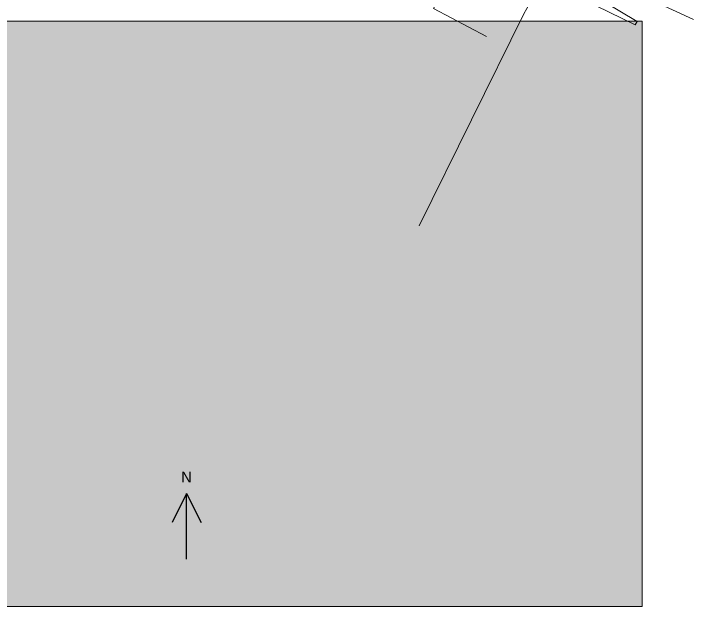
# Model space of a CAD drawing. Header units: metres. Extents: x -334141 to -333355, y -28168 to -27441.
# Drawn here: x -333651.6 to -333465.1, y -28168.2 to -28005.6 of the extents above; entities that cross this region are included whole.
import ezdxf

# ---------------------------------------------------------------- set-up
doc = ezdxf.new("R2010")
doc.units = ezdxf.units.M
for name, color, linetype, lineweight, true_color in [('EB-BASE-PARCELS', 7, 'CONTINUOUS', 18, 0x8a8d90), ('EB-BASE-SHEETS', 7, 'CONTINUOUS', 9, 0xded8cf), ('EB-BASE-STRUCTURES', 7, 'CONTINUOUS', 18, 0x4e504d), ('EB-KEY-BACKGROUND', 7, 'CONTINUOUS', 0, 0xf4f2ed), ('EB-KEY-SCALE', 7, 'CONTINUOUS', 25, 0x151515), ('EB-KEY-TEXT', 7, 'CONTINUOUS', 13, 0x151515)]:
    doc.layers.add(name, color=color, linetype=linetype, lineweight=lineweight, true_color=true_color)
doc.styles.add('OD-INTER', font='Inter.ttf')

msp = doc.modelspace()

# ---------------------------------------------------------------- hatches: boundary and pattern name
at = {"layer": 'EB-KEY-BACKGROUND', "transparency": 33554687}
msp.add_hatch(color=256, dxfattribs=at).paths.add_polyline_path([(-334064.11, -28007.72), (-333479.11, -28007.72), (-333479.11, -28168.22), (-334064.11, -28168.22)])

# ---------------------------------------------------------------- linework, layer by layer
at = {"layer": 'EB-BASE-PARCELS'}
msp.add_lwpolyline([(-333528.77, -27990.43), (-333536.36, -28004.19), (-333521.81, -28011.93)], dxfattribs=at)
at = {"layer": 'EB-BASE-SHEETS'}
msp.add_lwpolyline([(-333503.32, -27990.92), (-333511.56, -28005.71), (-333540.34, -28063.78)], dxfattribs=at)
at = {"layer": 'EB-BASE-STRUCTURES'}
msp.add_lwpolyline([(-333491.74, -28003.49), (-333481.05, -28008.67), (-333480.45, -28007.75), (-333490.05, -28002.07), (-333487.37, -27996.61), (-333480.2, -28000.81), (-333480.01, -28000.49), (-333476.76, -28002.36), (-333476.54, -28001.92), (-333465.07, -28007.27)], dxfattribs=at)
at = {"layer": 'EB-KEY-SCALE'}
for p, q in [((-333604.11, -28137.22), (-333608.11, -28145.22)), ((-333604.11, -28155.22), (-333604.11, -28137.22)), ((-333604.11, -28137.22), (-333600.11, -28145.22))]:
    msp.add_line(p, q, dxfattribs=at)
at = {"layer": 'EB-KEY-TEXT'}
msp.add_lwpolyline([(-334064.11, -28007.72), (-333479.11, -28007.72), (-333479.11, -28168.22), (-334064.11, -28168.22)], close=True, dxfattribs=at)

# ---------------------------------------------------------------- texts
at = {"layer": 'EB-KEY-TEXT', "style": 'OD-INTER'}
msp.add_text('N', height=3, dxfattribs=at).set_placement((-333605.61, -28134.22))

doc.saveas('drawing.dxf')
